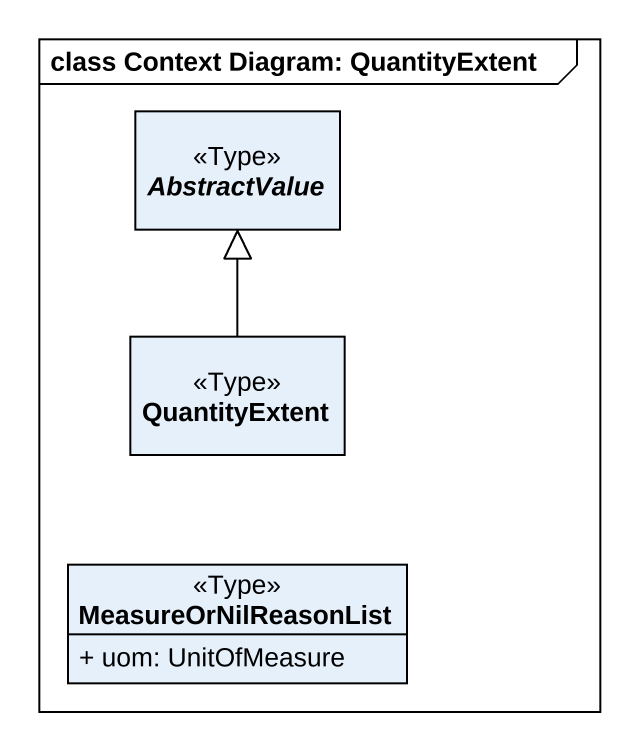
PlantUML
@startuml
mainframe class Context Diagram: QuantityExtent
hide circle
hide empty members
skinparam classAttributeIconSize 0
abstract class AbstractValue <<Type>>
class QuantityExtent <<Type>>
class MeasureOrNilReasonList <<Type>> {
  + uom: UnitOfMeasure
}
QuantityExtent -up-|> AbstractValue
@enduml
